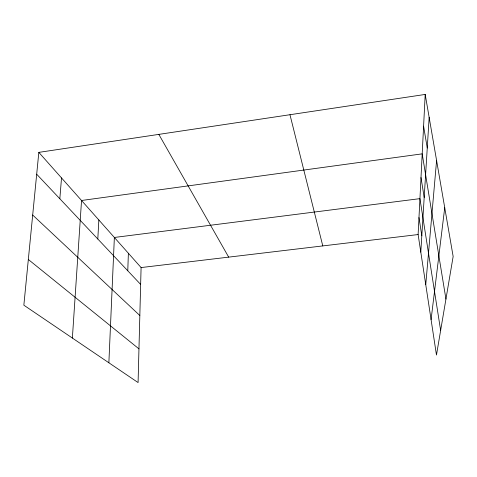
<?xml version="1.0" encoding="UTF-8"?>
<svg xmlns="http://www.w3.org/2000/svg" width="477" height="477" viewBox="0 0 477 477"><rect width="100%" height="100%" fill="white"/><g stroke="black" fill="none" stroke-linecap="round" stroke-linejoin="round"><path stroke-width="0.72" d="M38.828 152.372L141.091 267.567L138.08 382.56L23.85 305.191L38.828 152.372L425.198 94.44L453.15 256.483L436.473 355.055L418.12 234.553L425.198 94.44M127.776 270.775L128.379 253.257M108.869 362.77L114.367 237.468L419.933 198.641L440.641 330.424M97.809 239.007L98.846 219.98M420.797 252.136L429.157 117.408M72.373 338.056L81.543 200.489L422.199 153.85L445.941 299.103M59.834 198.754L61.521 177.939M425.752 284.668L436.592 160.499M431.077 319.626L444.731 207.692M141.091 267.567L418.12 234.553M28.328 259.488L138.962 348.866M32.686 215.032L139.833 315.524M36.687 174.218L140.649 284.417M158.829 134.377L228.68 257.133M289.968 114.718L322.786 245.911M423.594 126.166L427.261 148.031M421 177.551L424.19 197.484M418.979 217.53L421.811 235.841"/></g></svg>
